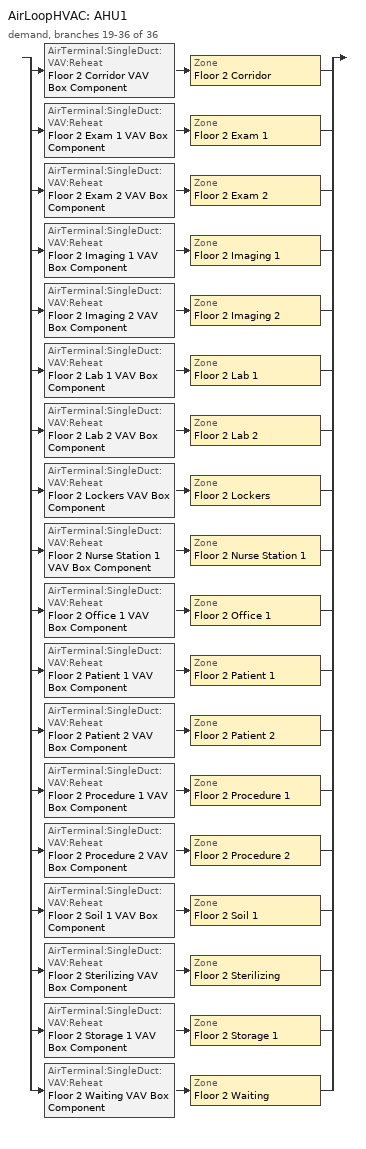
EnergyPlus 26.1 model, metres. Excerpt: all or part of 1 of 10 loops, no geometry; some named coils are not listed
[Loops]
AirLoopHVAC 'AHU1'
 demand, branches 19-36 of 36: split
  | AirTerminal:SingleDuct:VAV:Reheat 'Floor 2 Corridor VAV Box Component' > Zone 'Floor 2 Corridor'
  | AirTerminal:SingleDuct:VAV:Reheat 'Floor 2 Exam 1 VAV Box Component' > Zone 'Floor 2 Exam 1'
  | AirTerminal:SingleDuct:VAV:Reheat 'Floor 2 Exam 2 VAV Box Component' > Zone 'Floor 2 Exam 2'
  | AirTerminal:SingleDuct:VAV:Reheat 'Floor 2 Imaging 1 VAV Box Component' > Zone 'Floor 2 Imaging 1'
  | AirTerminal:SingleDuct:VAV:Reheat 'Floor 2 Imaging 2 VAV Box Component' > Zone 'Floor 2 Imaging 2'
  | AirTerminal:SingleDuct:VAV:Reheat 'Floor 2 Lab 1 VAV Box Component' > Zone 'Floor 2 Lab 1'
  | AirTerminal:SingleDuct:VAV:Reheat 'Floor 2 Lab 2 VAV Box Component' > Zone 'Floor 2 Lab 2'
  | AirTerminal:SingleDuct:VAV:Reheat 'Floor 2 Lockers VAV Box Component' > Zone 'Floor 2 Lockers'
  | AirTerminal:SingleDuct:VAV:Reheat 'Floor 2 Nurse Station 1 VAV Box Component' > Zone 'Floor 2 Nurse Station 1'
  | AirTerminal:SingleDuct:VAV:Reheat 'Floor 2 Office 1 VAV Box Component' > Zone 'Floor 2 Office 1'
  | AirTerminal:SingleDuct:VAV:Reheat 'Floor 2 Patient 1 VAV Box Component' > Zone 'Floor 2 Patient 1'
  | AirTerminal:SingleDuct:VAV:Reheat 'Floor 2 Patient 2 VAV Box Component' > Zone 'Floor 2 Patient 2'
  | AirTerminal:SingleDuct:VAV:Reheat 'Floor 2 Procedure 1 VAV Box Component' > Zone 'Floor 2 Procedure 1'
  | AirTerminal:SingleDuct:VAV:Reheat 'Floor 2 Procedure 2 VAV Box Component' > Zone 'Floor 2 Procedure 2'
  | AirTerminal:SingleDuct:VAV:Reheat 'Floor 2 Soil 1 VAV Box Component' > Zone 'Floor 2 Soil 1'
  | AirTerminal:SingleDuct:VAV:Reheat 'Floor 2 Sterilizing VAV Box Component' > Zone 'Floor 2 Sterilizing'
  | AirTerminal:SingleDuct:VAV:Reheat 'Floor 2 Storage 1 VAV Box Component' > Zone 'Floor 2 Storage 1'
  | AirTerminal:SingleDuct:VAV:Reheat 'Floor 2 Waiting VAV Box Component' > Zone 'Floor 2 Waiting'
[AirTerminal:SingleDuct:VAV:Reheat] Availability schedule=ALWAYS_ON; Constant minimum air flow fraction=1; Convergence tolerance=0.001; Damper heating action=ReverseWithLimits; Maximum air flow rate=Autosize; Maximum flow fraction during reheat=Autosize; Maximum flow per zone floor area during reheat=Autosize; Maximum hot water or steam flow rate=Autosize; Minimum hot water or steam flow rate=0; Zone minimum air flow input method=Constant
Name | Design specification outdoor air object | Reheat coil
Floor 2 Corridor VAV Box Component | Floor 2 Corridor VAV Box OA Design Spec | Floor 2 Corridor VAV Box Reheat Coil
Floor 2 Exam 1 VAV Box Component | Floor 2 Exam 1 VAV Box OA Design Spec | Floor 2 Exam 1 VAV Box Reheat Coil
Floor 2 Exam 2 VAV Box Component | Floor 2 Exam 2 VAV Box OA Design Spec | Floor 2 Exam 2 VAV Box Reheat Coil
Floor 2 Imaging 1 VAV Box Component | Floor 2 Imaging 1 VAV Box OA Design Spec | Floor 2 Imaging 1 VAV Box Reheat Coil
Floor 2 Imaging 2 VAV Box Component | Floor 2 Imaging 2 VAV Box OA Design Spec | Floor 2 Imaging 2 VAV Box Reheat Coil
Floor 2 Lab 1 VAV Box Component | Floor 2 Lab 1 VAV Box OA Design Spec | Floor 2 Lab 1 VAV Box Reheat Coil
Floor 2 Lab 2 VAV Box Component | Floor 2 Lab 2 VAV Box OA Design Spec | Floor 2 Lab 2 VAV Box Reheat Coil
Floor 2 Lockers VAV Box Component | Floor 2 Lockers VAV Box OA Design Spec | Floor 2 Lockers VAV Box Reheat Coil
Floor 2 Nurse Station 1 VAV Box Component | Floor 2 Nurse Station 1 VAV Box OA Design Spec | Floor 2 Nurse Station 1 VAV Box Reheat Coil
Floor 2 Office 1 VAV Box Component | Floor 2 Office 1 VAV Box OA Design Spec | Floor 2 Office 1 VAV Box Reheat Coil
Floor 2 Patient 1 VAV Box Component | Floor 2 Patient 1 VAV Box OA Design Spec | Floor 2 Patient 1 VAV Box Reheat Coil
Floor 2 Patient 2 VAV Box Component | Floor 2 Patient 2 VAV Box OA Design Spec | Floor 2 Patient 2 VAV Box Reheat Coil
Floor 2 Procedure 1 VAV Box Component | Floor 2 Procedure 1 VAV Box OA Design Spec | Floor 2 Procedure 1 VAV Box Reheat Coil
Floor 2 Procedure 2 VAV Box Component | Floor 2 Procedure 2 VAV Box OA Design Spec | Floor 2 Procedure 2 VAV Box Reheat Coil
Floor 2 Soil 1 VAV Box Component | Floor 2 Soil 1 VAV Box OA Design Spec | Floor 2 Soil 1 VAV Box Reheat Coil
Floor 2 Sterilizing VAV Box Component | Floor 2 Sterilizing VAV Box OA Design Spec | Floor 2 Sterilizing VAV Box Reheat Coil
Floor 2 Storage 1 VAV Box Component | Floor 2 Storage 1 VAV Box OA Design Spec | Floor 2 Storage 1 VAV Box Reheat Coil
Floor 2 Waiting VAV Box Component | Floor 2 Waiting VAV Box OA Design Spec | Floor 2 Waiting VAV Box Reheat Coil
[ComponentCost:LineItem]
Name | Cost per each | Item | Line item type | Quantity | Cost per unit of output capacity
ElectricEquipment:Floor 2 Corridor:ElecPlug | 1 | Floor 2 Corridor | General | 0.5217
ElectricEquipment:Floor 2 Exam 1:ElecPlug | 1 | Floor 2 Exam 1 | General | 4.1985
ElectricEquipment:Floor 2 Exam 2:ElecPlug | 1 | Floor 2 Exam 2 | General | 1.3495
ElectricEquipment:Floor 2 Imaging 1:ElecPlug | 1 | Floor 2 Imaging 1 | General | 2.3092
ElectricEquipment:Floor 2 Imaging 1:ElecProcess | 1 | Floor 2 Imaging 1 | General | 18.4797
ElectricEquipment:Floor 2 Imaging 2:ElecPlug | 1 | Floor 2 Imaging 2 | General | 3.3988
ElectricEquipment:Floor 2 Imaging 2:ElecProcess | 1 | Floor 2 Imaging 2 | General | 27.1996
ElectricEquipment:Floor 2 Lab 1:ElecPlug | 1 | Floor 2 Lab 1 | General | 2.2792
ElectricEquipment:Floor 2 Lab 1:ElecProcess | 1 | Floor 2 Lab 1 | General | 6.8396
ElectricEquipment:Floor 2 Lab 2:ElecPlug | 1 | Floor 2 Lab 2 | General | 3.3988
ElectricEquipment:Floor 2 Lab 2:ElecProcess | 1 | Floor 2 Lab 2 | General | 10.1995
ElectricEquipment:Floor 2 Lockers:ElecPlug | 1 | Floor 2 Lockers | General | 0.1874
ElectricEquipment:Floor 2 Nurse Station 1:ElecPlug | 1 | Floor 2 Nurse Station 1 | General | 0.3224
ElectricEquipment:Floor 2 Nurse Station 1:ElecProcess | 1 | Floor 2 Nurse Station 1 | General | 0.6448
ElectricEquipment:Floor 2 Office 1:ElecPlug | 1 | Floor 2 Office 1 | General | 1.1696
ElectricEquipment:Floor 2 Patient 1:ElecPlug | 1 | Floor 2 Patient 1 | General | 3.4068
ElectricEquipment:Floor 2 Patient 2:ElecPlug | 1 | Floor 2 Patient 2 | General | 2.805
ElectricEquipment:Floor 2 Procedure 1:ElecPlug | 1 | Floor 2 Procedure 1 | General | 2.5191
ElectricEquipment:Floor 2 Procedure 1:ElecProcess | 1 | Floor 2 Procedure 1 | General | 7.5596
ElectricEquipment:Floor 2 Procedure 2:ElecPlug | 1 | Floor 2 Procedure 2 | General | 1.3595
ElectricEquipment:Floor 2 Procedure 2:ElecProcess | 1 | Floor 2 Procedure 2 | General | 4.0798
ElectricEquipment:Floor 2 Sterilizing:ElecPlug | 1 | Floor 2 Sterilizing | General | 1.3595
ElectricEquipment:Floor 2 Sterilizing:ElecProcess | 1 | Floor 2 Sterilizing | General | 6.8001
ElectricEquipment:Floor 2 Storage 1:ElecPlug | 1 | Floor 2 Storage 1 | General | 1.4995
ElectricEquipment:Floor 2 Waiting:ElecPlug | 1 | Floor 2 Waiting | General | 0.3913
GasEquipment:Floor 2 Sterilizing:GasProcess | 1 | Floor 2 Sterilizing | General | 9.5203
Infiltration:Floor 2 Corridor | 1 | Floor 2 Corridor | General | 0
Infiltration:Floor 2 Exam 1 | 1 | Floor 2 Exam 1 | General | 0
Infiltration:Floor 2 Imaging 2 | 1 | Floor 2 Imaging 2 | General | 0
Infiltration:Floor 2 Patient 1 | 1 | Floor 2 Patient 1 | General | 0
Infiltration:Floor 2 Waiting | 1 | Floor 2 Waiting | General | 0
LIGHTING EQUIP:Floor 2 Corridor |  | Floor 2 Corridor | Lights |  | 1
LIGHTING EQUIP:Floor 2 Exam 1 |  | Floor 2 Exam 1 | Lights |  | 1
LIGHTING EQUIP:Floor 2 Exam 2 |  | Floor 2 Exam 2 | Lights |  | 1
LIGHTING EQUIP:Floor 2 Imaging 1 |  | Floor 2 Imaging 1 | Lights |  | 1
LIGHTING EQUIP:Floor 2 Imaging 2 |  | Floor 2 Imaging 2 | Lights |  | 1
LIGHTING EQUIP:Floor 2 Lab 1 |  | Floor 2 Lab 1 | Lights |  | 1
LIGHTING EQUIP:Floor 2 Lab 2 |  | Floor 2 Lab 2 | Lights |  | 1
LIGHTING EQUIP:Floor 2 Lockers |  | Floor 2 Lockers | Lights |  | 1
LIGHTING EQUIP:Floor 2 Nurse Station 1 |  | Floor 2 Nurse Station 1 | Lights |  | 1
LIGHTING EQUIP:Floor 2 Office 1 |  | Floor 2 Office 1 | Lights |  | 1
LIGHTING EQUIP:Floor 2 Patient 1 |  | Floor 2 Patient 1 | Lights |  | 1
LIGHTING EQUIP:Floor 2 Patient 2 |  | Floor 2 Patient 2 | Lights |  | 1
LIGHTING EQUIP:Floor 2 Procedure 1 |  | Floor 2 Procedure 1 | Lights |  | 1
LIGHTING EQUIP:Floor 2 Procedure 2 |  | Floor 2 Procedure 2 | Lights |  | 1
LIGHTING EQUIP:Floor 2 Soil 1 |  | Floor 2 Soil 1 | Lights |  | 1
LIGHTING EQUIP:Floor 2 Sterilizing |  | Floor 2 Sterilizing | Lights |  | 1
LIGHTING EQUIP:Floor 2 Storage 1 |  | Floor 2 Storage 1 | Lights |  | 1
LIGHTING EQUIP:Floor 2 Waiting |  | Floor 2 Waiting | Lights |  | 1
People:Floor 2 Exam 1 | 1 | Floor 2 Exam 1 | General | 20.9924
People:Floor 2 Exam 2 | 1 | Floor 2 Exam 2 | General | 6.7475
People:Floor 2 Imaging 1 | 1 | Floor 2 Imaging 1 | General | 11.5458
People:Floor 2 Imaging 2 | 1 | Floor 2 Imaging 2 | General | 16.9938
People:Floor 2 Lab 1 | 1 | Floor 2 Lab 1 | General | 11.3959
People:Floor 2 Lab 2 | 1 | Floor 2 Lab 2 | General | 16.9938
People:Floor 2 Lockers | 1 | Floor 2 Lockers | General | 3.7486
People:Floor 2 Nurse Station 1 | 1 | Floor 2 Nurse Station 1 | General | 6.4477
People:Floor 2 Office 1 | 1 | Floor 2 Office 1 | General | 11.6957
People:Floor 2 Patient 1 | 1 | Floor 2 Patient 1 | General | 17.0338
People:Floor 2 Patient 2 | 1 | Floor 2 Patient 2 | General | 14.0249
People:Floor 2 Procedure 1 | 1 | Floor 2 Procedure 1 | General | 12.5954
People:Floor 2 Procedure 2 | 1 | Floor 2 Procedure 2 | General | 6.7975
People:Floor 2 Soil 1 | 1 | Floor 2 Soil 1 | General | 2.4141
People:Floor 2 Waiting | 1 | Floor 2 Waiting | General | 116.9937
[DesignSpecification:OutdoorAir] Outdoor air flow per person=0; Outdoor air flow per zone floor area=0; Outdoor air method=Flow/Zone
Name | Outdoor air flow air changes per hour | Outdoor air flow per zone
Floor 2 Corridor VAV Box OA Design Spec | 0 | 0.1473
Floor 2 Exam 1 VAV Box OA Design Spec | 0 | 0.1686
Floor 2 Exam 2 VAV Box OA Design Spec | 0 | 0.0542
Floor 2 Imaging 1 VAV Box OA Design Spec | 0 | 0.0927
Floor 2 Imaging 2 VAV Box OA Design Spec; Floor 2 Lab 2 VAV Box OA Design Spec | 0 | 0.1364
Floor 2 Lab 1 VAV Box OA Design Spec | 0 | 0.0915
Floor 2 Lockers VAV Box OA Design Spec | 0 | 0.5899
Floor 2 Nurse Station 1 VAV Box OA Design Spec | 0 | 0.0518
Floor 2 Office 1 VAV Box OA Design Spec | 0 | 0.0939
Floor 2 Patient 1 VAV Box OA Design Spec | 0 | 0.5361
Floor 2 Patient 2 VAV Box OA Design Spec | 0 | 0.4414
Floor 2 Procedure 1 VAV Box OA Design Spec | 0 | 0.5947
Floor 2 Procedure 2 VAV Box OA Design Spec | 0 | 0.3209
Floor 2 Soil 1 VAV Box OA Design Spec | 0 | 0.3799
Floor 2 Sterilizing VAV Box OA Design Spec | 0 | 1.0697
Floor 2 Storage 1 VAV Box OA Design Spec | 0 | 0.085
Floor 2 Waiting VAV Box OA Design Spec | 0 | 0.3866
SZ DSOA Floor 2 Corridor |  | 0.147344
SZ DSOA Floor 2 Exam 1 |  | 0.168551
SZ DSOA Floor 2 Exam 2 |  | 0.054177
SZ DSOA Floor 2 Imaging 1 |  | 0.0927029
SZ DSOA Floor 2 Imaging 2; SZ DSOA Floor 2 Lab 2 |  | 0.136446
SZ DSOA Floor 2 Lab 1 |  | 0.091499
SZ DSOA Floor 2 Lockers |  | 0.589934
SZ DSOA Floor 2 Nurse Station 1 |  | 0.0517692
SZ DSOA Floor 2 Office 1 |  | 0.0939069
SZ DSOA Floor 2 Patient 1 |  | 0.536132
SZ DSOA Floor 2 Patient 2 |  | 0.441428
SZ DSOA Floor 2 Procedure 1 |  | 0.594654
SZ DSOA Floor 2 Procedure 2 |  | 0.320924
SZ DSOA Floor 2 Soil 1 |  | 0.379918
SZ DSOA Floor 2 Sterilizing |  | 1.06975
SZ DSOA Floor 2 Storage 1 |  | 0.0850063
SZ DSOA Floor 2 Waiting |  | 0.386613
[EnergyManagementSystem:Program]
Flr_1_Clean_Coil_Reheat_Energy_Program: IF (AHU_1_CCoil_Energy > 0 && AHU_1_HCoil1_Energy > 0); SET AHU_1_Problem = AHU_1_Problem + 1; ELSEIF (Flr_1_Clean_Load <= 0); SET Flr_1_Clean_RE = Flr_1_Clean_RE + Flr_1_Clean_Coil_Energy; ELSEIF (AHU_1_HCoil1_Energy > 0 && AHU_1_CCoil_Energy == 0); SET Flr_1_Clean_Heat = Flr_1_Clean_Heat + Flr_1_Clean_Coil_Energy; ELSEIF (AHU_1_CCoil_Energy > 0 && AHU_1_HCoil1_Energy == 0); SET Flr_1_Clean_DT1 = Flr_1_Clean_Coil_Outlet_Air_Temp - Flr_1_Clean_Coil_Inlet_Air_Temp; SET Flr_1_Clean_DT2 = @Max (AHU_1_CoolC_Inlet_Node_Temp - AHU_1_Fan_Out) 0; SET Flr_1_Clean_Ratio = @Min (Flr_1_Clean_DT2 / Flr_1_Clean_DT1) 1; SET Flr_1_Clean_RE = Flr_1_Clean_RE + (Flr_1_Clean_Ratio * Flr_1_Clean_Coil_Energy); SET Flr_1_Clean_Heat = Flr_1_Clean_Heat + ((1-Flr_1_Clean_Ratio) * Flr_1_Clean_Coil_Energy); ELSEIF (AHU_1_CCoil_Energy == 0 && AHU_1_HCoil1_Energy == 0); SET AHU_1_Economize = AHU_1_Economize + 1; SET Flr_1_Clean_Heat = Flr_1_Clean_Heat + Flr_1_Clean_Coil_Energy; ENDIF
Flr_1_Conf_Coil_Reheat_Energy_Program: IF (AHU_2_CCoil_Energy > 0 && AHU_2_HCoil1_Energy > 0); SET AHU_2_Problem = AHU_2_Problem + 1; ELSEIF (Flr_1_Conf_Load <= 0); SET Flr_1_Conf_RE = Flr_1_Conf_RE + Flr_1_Conf_Coil_Energy; ELSEIF (AHU_2_HCoil1_Energy > 0 && AHU_2_CCoil_Energy == 0); SET Flr_1_Conf_Heat = Flr_1_Conf_Heat + Flr_1_Conf_Coil_Energy; ELSEIF (AHU_2_CCoil_Energy > 0 && AHU_2_HCoil1_Energy == 0); SET Flr_1_Conf_DT1 = Flr_1_Conf_Coil_Outlet_Air_Temp - Flr_1_Conf_Coil_Inlet_Air_Temp; SET Flr_1_Conf_DT2 = @Max (AHU_2_CoolC_Inlet_Node_Temp - AHU_2_Fan_Out) 0; SET Flr_1_Conf_Ratio = @Min (Flr_1_Conf_DT2 / Flr_1_Conf_DT1) 1; SET Flr_1_Conf_RE = Flr_1_Conf_RE + (Flr_1_Conf_Ratio * Flr_1_Conf_Coil_Energy); SET Flr_1_Conf_Heat = Flr_1_Conf_Heat + ((1-Flr_1_Conf_Ratio) * Flr_1_Conf_Coil_Energy); ELSEIF (AHU_2_CCoil_Energy == 0 && AHU_2_HCoil1_Energy == 0); SET AHU_2_Economize = AHU_2_Economize + 1; SET Flr_1_Conf_Heat = Flr_1_Conf_Heat + Flr_1_Conf_Coil_Energy; ENDIF
Flr_1_Dining_Coil_Reheat_Energy_Program: IF (AHU_2_CCoil_Energy > 0 && AHU_2_HCoil1_Energy > 0); SET AHU_2_Problem = AHU_2_Problem + 1; ELSEIF (Flr_1_Dining_Load <= 0); SET Flr_1_Dining_RE = Flr_1_Dining_RE + Flr_1_Dining_Coil_Energy; ELSEIF (AHU_2_HCoil1_Energy > 0 && AHU_2_CCoil_Energy == 0); SET Flr_1_Dining_Heat = Flr_1_Dining_Heat + Flr_1_Dining_Coil_Energy; ELSEIF (AHU_2_CCoil_Energy > 0 && AHU_2_HCoil1_Energy == 0); SET Flr_1_Dining_DT1 = Flr_1_Dining_Coil_Outlet_Air_Temp - Flr_1_Dining_Coil_Inlet_Air_Temp; SET Flr_1_Dining_DT2 = @Max (AHU_2_CoolC_Inlet_Node_Temp - AHU_2_Fan_Out) 0; SET Flr_1_Dining_Ratio = @Min (Flr_1_Dining_DT2 / Flr_1_Dining_DT1) 1; SET Flr_1_Dining_RE = Flr_1_Dining_RE + (Flr_1_Dining_Ratio * Flr_1_Dining_Coil_Energy); SET Flr_1_Dining_Heat = Flr_1_Dining_Heat + ((1-Flr_1_Dining_Ratio) * Flr_1_Dining_Coil_Energy); ELSEIF (AHU_2_CCoil_Energy == 0 && AHU_2_HCoil1_Energy == 0); SET AHU_2_Economize = AHU_2_Economize + 1; SET Flr_1_Dining_Heat = Flr_1_Dining_Heat + Flr_1_Dining_Coil_Energy; ENDIF
Flr_1_Elev_Coil_Reheat_Energy_Program: IF (AHU_2_CCoil_Energy > 0 && AHU_2_HCoil1_Energy > 0); SET AHU_2_Problem = AHU_2_Problem + 1; ELSEIF (Flr_1_Elev_Load <= 0); SET Flr_1_Elev_RE = Flr_1_Elev_RE + Flr_1_Elev_Coil_Energy; ELSEIF (AHU_2_HCoil1_Energy > 0 && AHU_2_CCoil_Energy == 0); SET Flr_1_Elev_Heat = Flr_1_Elev_Heat + Flr_1_Elev_Coil_Energy; ELSEIF (AHU_2_CCoil_Energy > 0 && AHU_2_HCoil1_Energy == 0); SET Flr_1_Elev_DT1 = Flr_1_Elev_Coil_Outlet_Air_Temp - Flr_1_Elev_Coil_Inlet_Air_Temp; SET Flr_1_Elev_DT2 = @Max (AHU_2_CoolC_Inlet_Node_Temp - AHU_2_Fan_Out) 0; SET Flr_1_Elev_Ratio = @Min (Flr_1_Elev_DT2 / Flr_1_Elev_DT1) 1; SET Flr_1_Elev_RE = Flr_1_Elev_RE + (Flr_1_Elev_Ratio * Flr_1_Elev_Coil_Energy); SET Flr_1_Elev_Heat = Flr_1_Elev_Heat + ((1-Flr_1_Elev_Ratio) * Flr_1_Elev_Coil_Energy); ELSEIF (AHU_2_CCoil_Energy == 0 && AHU_2_HCoil1_Energy == 0); SET AHU_2_Economize = AHU_2_Economize + 1; SET Flr_1_Elev_Heat = Flr_1_Elev_Heat + Flr_1_Elev_Coil_Energy; ENDIF
Flr_1_Exam_Coil_Reheat_Energy_Program: IF (AHU_1_CCoil_Energy > 0 && AHU_1_HCoil1_Energy > 0); SET AHU_1_Problem = AHU_1_Problem + 1; ELSEIF (Flr_1_Exam_Load <= 0); SET Flr_1_Exam_RE = Flr_1_Exam_RE + Flr_1_Exam_Coil_Energy; ELSEIF (AHU_1_HCoil1_Energy > 0 && AHU_1_CCoil_Energy == 0); SET Flr_1_Exam_Heat = Flr_1_Exam_Heat + Flr_1_Exam_Coil_Energy; ELSEIF (AHU_1_CCoil_Energy > 0 && AHU_1_HCoil1_Energy == 0); SET Flr_1_Exam_DT1 = Flr_1_Exam_Coil_Outlet_Air_Temp - Flr_1_Exam_Coil_Inlet_Air_Temp; SET Flr_1_Exam_DT2 = @Max (AHU_1_CoolC_Inlet_Node_Temp - AHU_1_Fan_Out) 0; SET Flr_1_Exam_Ratio = @Min (Flr_1_Exam_DT2 / Flr_1_Exam_DT1) 1; SET Flr_1_Exam_RE = Flr_1_Exam_RE + (Flr_1_Exam_Ratio * Flr_1_Exam_Coil_Energy); SET Flr_1_Exam_Heat = Flr_1_Exam_Heat + ((1-Flr_1_Exam_Ratio) * Flr_1_Exam_Coil_Energy); ELSEIF (AHU_1_CCoil_Energy == 0 && AHU_1_HCoil1_Energy == 0); SET AHU_1_Economize = AHU_1_Economize + 1; SET Flr_1_Exam_Heat = Flr_1_Exam_Heat + Flr_1_Exam_Coil_Energy; ENDIF
Flr_1_FStor_Coil_Reheat_Energy_Program: IF (AHU_2_CCoil_Energy > 0 && AHU_2_HCoil1_Energy > 0); SET AHU_2_Problem = AHU_2_Problem + 1; ELSEIF (Flr_1_FStor_Load <= 0); SET Flr_1_FStor_RE = Flr_1_FStor_RE + Flr_1_FStor_Coil_Energy; ELSEIF (AHU_2_HCoil1_Energy > 0 && AHU_2_CCoil_Energy == 0); SET Flr_1_FStor_Heat = Flr_1_FStor_Heat + Flr_1_FStor_Coil_Energy; ELSEIF (AHU_2_CCoil_Energy > 0 && AHU_2_HCoil1_Energy == 0); SET Flr_1_FStor_DT1 = Flr_1_FStor_Coil_Outlet_Air_Temp - Flr_1_FStor_Coil_Inlet_Air_Temp; SET Flr_1_FStor_DT2 = @Max (AHU_2_CoolC_Inlet_Node_Temp - AHU_2_Fan_Out) 0; SET Flr_1_FStor_Ratio = @Min (Flr_1_FStor_DT2 / Flr_1_FStor_DT1) 1; SET Flr_1_FStor_RE = Flr_1_FStor_RE + (Flr_1_FStor_Ratio * Flr_1_FStor_Coil_Energy); SET Flr_1_FStor_Heat = Flr_1_FStor_Heat + ((1-Flr_1_FStor_Ratio) * Flr_1_FStor_Coil_Energy); ELSEIF (AHU_2_CCoil_Energy == 0 && AHU_2_HCoil1_Energy == 0); SET AHU_2_Economize = AHU_2_Economize + 1; SET Flr_1_FStor_Heat = Flr_1_FStor_Heat + Flr_1_FStor_Coil_Energy; ENDIF
Flr_1_GStor_Coil_Reheat_Energy_Program: IF (AHU_2_CCoil_Energy > 0 && AHU_2_HCoil1_Energy > 0); SET AHU_2_Problem = AHU_2_Problem + 1; ELSEIF (Flr_1_GStor_Load <= 0); SET Flr_1_GStor_RE = Flr_1_GStor_RE + Flr_1_GStor_Coil_Energy; ELSEIF (AHU_2_HCoil1_Energy > 0 && AHU_2_CCoil_Energy == 0); SET Flr_1_GStor_Heat = Flr_1_GStor_Heat + Flr_1_GStor_Coil_Energy; ELSEIF (AHU_2_CCoil_Energy > 0 && AHU_2_HCoil1_Energy == 0); SET Flr_1_GStor_DT1 = Flr_1_GStor_Coil_Outlet_Air_Temp - Flr_1_GStor_Coil_Inlet_Air_Temp; SET Flr_1_GStor_DT2 = @Max (AHU_2_CoolC_Inlet_Node_Temp - AHU_2_Fan_Out) 0; SET Flr_1_GStor_Ratio = @Min (Flr_1_GStor_DT2 / Flr_1_GStor_DT1) 1; SET Flr_1_GStor_RE = Flr_1_GStor_RE + (Flr_1_GStor_Ratio * Flr_1_GStor_Coil_Energy); SET Flr_1_GStor_Heat = Flr_1_GStor_Heat + ((1-Flr_1_GStor_Ratio) * Flr_1_GStor_Coil_Energy); ELSEIF (AHU_2_CCoil_Energy == 0 && AHU_2_HCoil1_Energy == 0); SET AHU_2_Economize = AHU_2_Economize + 1; SET Flr_1_GStor_Heat = Flr_1_GStor_Heat + Flr_1_GStor_Coil_Energy; ENDIF
Flr_1_Image_Coil_Reheat_Energy_Program: IF (AHU_1_CCoil_Energy > 0 && AHU_1_HCoil1_Energy > 0); SET AHU_1_Problem = AHU_1_Problem + 1; ELSEIF (Flr_1_Image_Load <= 0); SET Flr_1_Image_RE = Flr_1_Image_RE + Flr_1_Image_Coil_Energy; ELSEIF (AHU_1_HCoil1_Energy > 0 && AHU_1_CCoil_Energy == 0); SET Flr_1_Image_Heat = Flr_1_Image_Heat + Flr_1_Image_Coil_Energy; ELSEIF (AHU_1_CCoil_Energy > 0 && AHU_1_HCoil1_Energy == 0); SET Flr_1_Image_DT1 = Flr_1_Image_Coil_Outlet_Air_Temp - Flr_1_Image_Coil_Inlet_Air_Temp; SET Flr_1_Image_DT2 = @Max (AHU_1_CoolC_Inlet_Node_Temp - AHU_1_Fan_Out) 0; SET Flr_1_Image_Ratio = @Min (Flr_1_Image_DT2 / Flr_1_Image_DT1) 1; SET Flr_1_Image_RE = Flr_1_Image_RE + (Flr_1_Image_Ratio * Flr_1_Image_Coil_Energy); SET Flr_1_Image_Heat = Flr_1_Image_Heat + ((1-Flr_1_Image_Ratio) * Flr_1_Image_Coil_Energy); ELSEIF (AHU_1_CCoil_Energy == 0 && AHU_1_HCoil1_Energy == 0); SET AHU_1_Economize = AHU_1_Economize + 1; SET Flr_1_Image_Heat = Flr_1_Image_Heat + Flr_1_Image_Coil_Energy; ENDIF
Flr_1_Kitchen_Coil_Reheat_Energy_Program: IF (AHU_2_CCoil_Energy > 0 && AHU_2_HCoil1_Energy > 0); SET AHU_2_Problem = AHU_2_Problem + 1; ELSEIF (Flr_1_Kitchen_Load <= 0); SET Flr_1_Kitchen_RE = Flr_1_Kitchen_RE + Flr_1_Kitchen_Coil_Energy; ELSEIF (AHU_2_HCoil1_Energy > 0 && AHU_2_CCoil_Energy == 0); SET Flr_1_Kitchen_Heat = Flr_1_Kitchen_Heat + Flr_1_Kitchen_Coil_Energy; ELSEIF (AHU_2_CCoil_Energy > 0 && AHU_2_HCoil1_Energy == 0); SET Flr_1_Kitchen_DT1 = Flr_1_Kitchen_Coil_Outlet_Air_Temp - Flr_1_Kitchen_Coil_Inlet_Air_Temp; SET Flr_1_Kitchen_DT2 = @Max (AHU_2_CoolC_Inlet_Node_Temp - AHU_2_Fan_Out) 0; SET Flr_1_Kitchen_Ratio = @Min (Flr_1_Kitchen_DT2 / Flr_1_Kitchen_DT1) 1; SET Flr_1_Kitchen_RE = Flr_1_Kitchen_RE + (Flr_1_Kitchen_Ratio * Flr_1_Kitchen_Coil_Energy); SET Flr_1_Kitchen_Heat = Flr_1_Kitchen_Heat + ((1-Flr_1_Kitchen_Ratio) * Flr_1_Kitchen_Coil_Energy); ELSEIF (AHU_2_CCoil_Energy == 0 && AHU_2_HCoil1_Energy == 0); SET AHU_2_Economize = AHU_2_Economize + 1; SET Flr_1_Kitchen_Heat = Flr_1_Kitchen_Heat + Flr_1_Kitchen_Coil_Energy; ENDIF
Flr_1_Lab_1_Coil_Reheat_Energy_Program: IF (AHU_1_CCoil_Energy > 0 && AHU_1_HCoil1_Energy > 0); SET AHU_1_Problem = AHU_1_Problem + 1; ELSEIF (Flr_1_Lab_1_Load <= 0); SET Flr_1_Lab_1_RE = Flr_1_Lab_1_RE + Flr_1_Lab_1_Coil_Energy; ELSEIF (AHU_1_HCoil1_Energy > 0 && AHU_1_CCoil_Energy == 0); SET Flr_1_Lab_1_Heat = Flr_1_Lab_1_Heat + Flr_1_Lab_1_Coil_Energy; ELSEIF (AHU_1_CCoil_Energy > 0 && AHU_1_HCoil1_Energy == 0); SET Flr_1_Lab_1_DT1 = Flr_1_Lab_1_Coil_Outlet_Air_Temp - Flr_1_Lab_1_Coil_Inlet_Air_Temp; SET Flr_1_Lab_1_DT2 = @Max (AHU_1_CoolC_Inlet_Node_Temp - AHU_1_Fan_Out) 0; SET Flr_1_Lab_1_Ratio = @Min (Flr_1_Lab_1_DT2 / Flr_1_Lab_1_DT1) 1; SET Flr_1_Lab_1_RE = Flr_1_Lab_1_RE + (Flr_1_Lab_1_Ratio * Flr_1_Lab_1_Coil_Energy); SET Flr_1_Lab_1_Heat = Flr_1_Lab_1_Heat + ((1-Flr_1_Lab_1_Ratio) * Flr_1_Lab_1_Coil_Energy); ELSEIF (AHU_1_CCoil_Energy == 0 && AHU_1_HCoil1_Energy == 0); SET AHU_1_Economize = AHU_1_Economize + 1; SET Flr_1_Lab_1_Heat = Flr_1_Lab_1_Heat + Flr_1_Lab_1_Coil_Energy; ENDIF
Flr_1_Lab_2_Coil_Reheat_Energy_Program: IF (AHU_2_CCoil_Energy > 0 && AHU_2_HCoil1_Energy > 0); SET AHU_2_Problem = AHU_2_Problem + 1; ELSEIF (Flr_1_Lab_2_Load <= 0); SET Flr_1_Lab_2_RE = Flr_1_Lab_2_RE + Flr_1_Lab_2_Coil_Energy; ELSEIF (AHU_2_HCoil1_Energy > 0 && AHU_2_CCoil_Energy == 0); SET Flr_1_Lab_2_Heat = Flr_1_Lab_2_Heat + Flr_1_Lab_2_Coil_Energy; ELSEIF (AHU_2_CCoil_Energy > 0 && AHU_2_HCoil1_Energy == 0); SET Flr_1_Lab_2_DT1 = Flr_1_Lab_2_Coil_Outlet_Air_Temp - Flr_1_Lab_2_Coil_Inlet_Air_Temp; SET Flr_1_Lab_2_DT2 = @Max (AHU_2_CoolC_Inlet_Node_Temp - AHU_2_Fan_Out) 0; SET Flr_1_Lab_2_Ratio = @Min (Flr_1_Lab_2_DT2 / Flr_1_Lab_2_DT1) 1; SET Flr_1_Lab_2_RE = Flr_1_Lab_2_RE + (Flr_1_Lab_2_Ratio * Flr_1_Lab_2_Coil_Energy); SET Flr_1_Lab_2_Heat = Flr_1_Lab_2_Heat + ((1-Flr_1_Lab_2_Ratio) * Flr_1_Lab_2_Coil_Energy); ELSEIF (AHU_2_CCoil_Energy == 0 && AHU_2_HCoil1_Energy == 0); SET AHU_2_Economize = AHU_2_Economize + 1; SET Flr_1_Lab_2_Heat = Flr_1_Lab_2_Heat + Flr_1_Lab_2_Coil_Energy; ENDIF
Flr_1_Laundry_Coil_Reheat_Energy_Program: IF (AHU_2_CCoil_Energy > 0 && AHU_2_HCoil1_Energy > 0); SET AHU_2_Problem = AHU_2_Problem + 1; ELSEIF (Flr_1_Laundry_Load <= 0); SET Flr_1_Laundry_RE = Flr_1_Laundry_RE + Flr_1_Laundry_Coil_Energy; ELSEIF (AHU_2_HCoil1_Energy > 0 && AHU_2_CCoil_Energy == 0); SET Flr_1_Laundry_Heat = Flr_1_Laundry_Heat + Flr_1_Laundry_Coil_Energy; ELSEIF (AHU_2_CCoil_Energy > 0 && AHU_2_HCoil1_Energy == 0); SET Flr_1_Laundry_DT1 = Flr_1_Laundry_Coil_Outlet_Air_Temp - Flr_1_Laundry_Coil_Inlet_Air_Temp; SET Flr_1_Laundry_DT2 = @Max (AHU_2_CoolC_Inlet_Node_Temp - AHU_2_Fan_Out) 0; SET Flr_1_Laundry_Ratio = @Min (Flr_1_Laundry_DT2 / Flr_1_Laundry_DT1) 1; SET Flr_1_Laundry_RE = Flr_1_Laundry_RE + (Flr_1_Laundry_Ratio * Flr_1_Laundry_Coil_Energy); SET Flr_1_Laundry_Heat = Flr_1_Laundry_Heat + ((1-Flr_1_Laundry_Ratio) * Flr_1_Laundry_Coil_Energy); ELSEIF (AHU_2_CCoil_Energy == 0 && AHU_2_HCoil1_Energy == 0); SET AHU_2_Economize = AHU_2_Economize + 1; SET Flr_1_Laundry_Heat = Flr_1_Laundry_Heat + Flr_1_Laundry_Coil_Energy; ENDIF
Flr_1_Lobby_Coil_Reheat_Energy_Program: IF (AHU_1_CCoil_Energy > 0 && AHU_1_HCoil1_Energy > 0); SET AHU_1_Problem = AHU_1_Problem + 1; ELSEIF (Flr_1_Lobby_Load <= 0); SET Flr_1_Lobby_RE = Flr_1_Lobby_RE + Flr_1_Lobby_Coil_Energy; ELSEIF (AHU_1_HCoil1_Energy > 0 && AHU_1_CCoil_Energy == 0); SET Flr_1_Lobby_Heat = Flr_1_Lobby_Heat + Flr_1_Lobby_Coil_Energy; ELSEIF (AHU_1_CCoil_Energy > 0 && AHU_1_HCoil1_Energy == 0); SET Flr_1_Lobby_DT1 = Flr_1_Lobby_Coil_Outlet_Air_Temp - Flr_1_Lobby_Coil_Inlet_Air_Temp; SET Flr_1_Lobby_DT2 = @Max (AHU_1_CoolC_Inlet_Node_Temp - AHU_1_Fan_Out) 0; SET Flr_1_Lobby_Ratio = @Min (Flr_1_Lobby_DT2 / Flr_1_Lobby_DT1) 1; SET Flr_1_Lobby_RE = Flr_1_Lobby_RE + (Flr_1_Lobby_Ratio * Flr_1_Lobby_Coil_Energy); SET Flr_1_Lobby_Heat = Flr_1_Lobby_Heat + ((1-Flr_1_Lobby_Ratio) * Flr_1_Lobby_Coil_Energy); ELSEIF (AHU_1_CCoil_Energy == 0 && AHU_1_HCoil1_Energy == 0); SET AHU_1_Economize = AHU_1_Economize + 1; SET Flr_1_Lobby_Heat = Flr_1_Lobby_Heat + Flr_1_Lobby_Coil_Energy; ENDIF
Flr_1_Lounge_Coil_Reheat_Energy_Program: IF (AHU_1_CCoil_Energy > 0 && AHU_1_HCoil1_Energy > 0); SET AHU_1_Problem = AHU_1_Problem + 1; ELSEIF (Flr_1_Lounge_Load <= 0); SET Flr_1_Lounge_RE = Flr_1_Lounge_RE + Flr_1_Lounge_Coil_Energy; ELSEIF (AHU_1_HCoil1_Energy > 0 && AHU_1_CCoil_Energy == 0); SET Flr_1_Lounge_Heat = Flr_1_Lounge_Heat + Flr_1_Lounge_Coil_Energy; ELSEIF (AHU_1_CCoil_Energy > 0 && AHU_1_HCoil1_Energy == 0); SET Flr_1_Lounge_DT1 = Flr_1_Lounge_Coil_Outlet_Air_Temp - Flr_1_Lounge_Coil_Inlet_Air_Temp; SET Flr_1_Lounge_DT2 = @Max (AHU_1_CoolC_Inlet_Node_Temp - AHU_1_Fan_Out) 0; SET Flr_1_Lounge_Ratio = @Min (Flr_1_Lounge_DT2 / Flr_1_Lounge_DT1) 1; SET Flr_1_Lounge_RE = Flr_1_Lounge_RE + (Flr_1_Lounge_Ratio * Flr_1_Lounge_Coil_Energy); SET Flr_1_Lounge_Heat = Flr_1_Lounge_Heat + ((1-Flr_1_Lounge_Ratio) * Flr_1_Lounge_Coil_Energy); ELSEIF (AHU_1_CCoil_Energy == 0 && AHU_1_HCoil1_Energy == 0); SET AHU_1_Economize = AHU_1_Economize + 1; SET Flr_1_Lounge_Heat = Flr_1_Lounge_Heat + Flr_1_Lounge_Coil_Energy; ENDIF
Flr_1_Mech_1_Coil_Reheat_Energy_Program: IF (AHU_1_CCoil_Energy > 0 && AHU_1_HCoil1_Energy > 0); SET AHU_1_Problem = AHU_1_Problem + 1; ELSEIF (Flr_1_Mech_1_Load <= 0); SET Flr_1_Mech_1_RE = Flr_1_Mech_1_RE + Flr_1_Mech_1_Coil_Energy; ELSEIF (AHU_1_HCoil1_Energy > 0 && AHU_1_CCoil_Energy == 0); SET Flr_1_Mech_1_Heat = Flr_1_Mech_1_Heat + Flr_1_Mech_1_Coil_Energy; ELSEIF (AHU_1_CCoil_Energy > 0 && AHU_1_HCoil1_Energy == 0); SET Flr_1_Mech_1_DT1 = Flr_1_Mech_1_Coil_Outlet_Air_Temp - Flr_1_Mech_1_Coil_Inlet_Air_Temp; SET Flr_1_Mech_1_DT2 = @Max (AHU_1_CoolC_Inlet_Node_Temp - AHU_1_Fan_Out) 0; SET Flr_1_Mech_1_Ratio = @Min (Flr_1_Mech_1_DT2 / Flr_1_Mech_1_DT1) 1; SET Flr_1_Mech_1_RE = Flr_1_Mech_1_RE + (Flr_1_Mech_1_Ratio * Flr_1_Mech_1_Coil_Energy); SET Flr_1_Mech_1_Heat = Flr_1_Mech_1_Heat + ((1-Flr_1_Mech_1_Ratio) * Flr_1_Mech_1_Coil_Energy); ELSEIF (AHU_1_CCoil_Energy == 0 && AHU_1_HCoil1_Energy == 0); SET AHU_1_Economize = AHU_1_Economize + 1; SET Flr_1_Mech_1_Heat = Flr_1_Mech_1_Heat + Flr_1_Mech_1_Coil_Energy; ENDIF
Flr_1_Mech_2_Coil_Reheat_Energy_Program: IF (AHU_1_CCoil_Energy > 0 && AHU_1_HCoil1_Energy > 0); SET AHU_1_Problem = AHU_1_Problem + 1; ELSEIF (Flr_1_Mech_2_Load <= 0); SET Flr_1_Mech_2_RE = Flr_1_Mech_2_RE + Flr_1_Mech_2_Coil_Energy; ELSEIF (AHU_1_HCoil1_Energy > 0 && AHU_1_CCoil_Energy == 0); SET Flr_1_Mech_2_Heat = Flr_1_Mech_2_Heat + Flr_1_Mech_2_Coil_Energy; ELSEIF (AHU_1_CCoil_Energy > 0 && AHU_1_HCoil1_Energy == 0); SET Flr_1_Mech_2_DT1 = Flr_1_Mech_2_Coil_Outlet_Air_Temp - Flr_1_Mech_2_Coil_Inlet_Air_Temp; SET Flr_1_Mech_2_DT2 = @Max (AHU_1_CoolC_Inlet_Node_Temp - AHU_1_Fan_Out) 0; SET Flr_1_Mech_2_Ratio = @Min (Flr_1_Mech_2_DT2 / Flr_1_Mech_2_DT1) 1; SET Flr_1_Mech_2_RE = Flr_1_Mech_2_RE + (Flr_1_Mech_2_Ratio * Flr_1_Mech_2_Coil_Energy); SET Flr_1_Mech_2_Heat = Flr_1_Mech_2_Heat + ((1-Flr_1_Mech_2_Ratio) * Flr_1_Mech_2_Coil_Energy); ELSEIF (AHU_1_CCoil_Energy == 0 && AHU_1_HCoil1_Energy == 0); SET AHU_1_Economize = AHU_1_Economize + 1; SET Flr_1_Mech_2_Heat = Flr_1_Mech_2_Heat + Flr_1_Mech_2_Coil_Energy; ENDIF
Flr_1_Off3_P1_Coil_Reheat_Energy_Program: IF (AHU_2_CCoil_Energy > 0 && AHU_2_HCoil1_Energy > 0); SET AHU_2_Problem = AHU_2_Problem + 1; ELSEIF (Flr_1_Off3_P1_Load <= 0); SET Flr_1_Off3_P1_RE = Flr_1_Off3_P1_RE + Flr_1_Off3_P1_Coil_Energy; ELSEIF (AHU_2_HCoil1_Energy > 0 && AHU_2_CCoil_Energy == 0); SET Flr_1_Off3_P1_Heat = Flr_1_Off3_P1_Heat + Flr_1_Off3_P1_Coil_Energy; ELSEIF (AHU_2_CCoil_Energy > 0 && AHU_2_HCoil1_Energy == 0); SET Flr_1_Off3_P1_DT1 = Flr_1_Off3_P1_Coil_Outlet_Air_Temp - Flr_1_Off3_P1_Coil_Inlet_Air_Temp; SET Flr_1_Off3_P1_DT2 = @Max (AHU_2_CoolC_Inlet_Node_Temp - AHU_2_Fan_Out) 0; SET Flr_1_Off3_P1_Ratio = @Min (Flr_1_Off3_P1_DT2 / Flr_1_Off3_P1_DT1) 1; SET Flr_1_Off3_P1_RE = Flr_1_Off3_P1_RE + (Flr_1_Off3_P1_Ratio * Flr_1_Off3_P1_Coil_Energy); SET Flr_1_Off3_P1_Heat = Flr_1_Off3_P1_Heat + ((1-Flr_1_Off3_P1_Ratio) * Flr_1_Off3_P1_Coil_Energy); ELSEIF (AHU_2_CCoil_Energy == 0 && AHU_2_HCoil1_Energy == 0); SET AHU_2_Economize = AHU_2_Economize + 1; SET Flr_1_Off3_P1_Heat = Flr_1_Off3_P1_Heat + Flr_1_Off3_P1_Coil_Energy; ENDIF
Flr_1_Off3_P2_Coil_Reheat_Energy_Program: IF (AHU_2_CCoil_Energy > 0 && AHU_2_HCoil1_Energy > 0); SET AHU_2_Problem = AHU_2_Problem + 1; ELSEIF (Flr_1_Off3_P2_Load <= 0); SET Flr_1_Off3_P2_RE = Flr_1_Off3_P2_RE + Flr_1_Off3_P2_Coil_Energy; ELSEIF (AHU_2_HCoil1_Energy > 0 && AHU_2_CCoil_Energy == 0); SET Flr_1_Off3_P2_Heat = Flr_1_Off3_P2_Heat + Flr_1_Off3_P2_Coil_Energy; ELSEIF (AHU_2_CCoil_Energy > 0 && AHU_2_HCoil1_Energy == 0); SET Flr_1_Off3_P2_DT1 = Flr_1_Off3_P2_Coil_Outlet_Air_Temp - Flr_1_Off3_P2_Coil_Inlet_Air_Temp; SET Flr_1_Off3_P2_DT2 = @Max (AHU_2_CoolC_Inlet_Node_Temp - AHU_2_Fan_Out) 0; IF Flr_1_Off3_P2_DT1 > 0.0; SET Flr_1_Off3_P2_Ratio = @Min (Flr_1_Off3_P2_DT2 / Flr_1_Off3_P2_DT1) 1; ELSE; SET Flr_1_Off3_P2_Ratio = 1.0; ENDIF; SET Flr_1_Off3_P2_RE = Flr_1_Off3_P2_RE + (Flr_1_Off3_P2_Ratio * Flr_1_Off3_P2_Coil_Energy); SET Flr_1_Off3_P2_Heat = Flr_1_Off3_P2_Heat + ((1-Flr_1_Off3_P2_Ratio) * Flr_1_Off3_P2_Coil_Energy); ELSEIF (AHU_2_CCoil_Energy == 0 && AHU_2_HCoil1_Energy == 0); SET AHU_2_Economize = AHU_2_Economize + 1; SET Flr_1_Off3_P2_Heat = Flr_1_Off3_P2_Heat + Flr_1_Off3_P2_Coil_Energy; ENDIF
[EnergyManagementSystem:Sensor]
Name | Output variable or output meter index key | Output variable or output meter
Flr_2_Cor_Coil_Energy | Floor 2 Corridor VAV Box Reheat Coil | Heating Coil Heating Energy
Flr_2_Cor_Coil_Inlet_Air_Temp | Floor 2 Corridor VAV Box Inlet Node Name | System Node Temperature
Flr_2_Cor_Coil_Outlet_Air_Temp | Floor 2 Corridor VAV Box Outlet Node Name | System Node Temperature
Flr_2_Cor_Load | Floor 2 Corridor | Zone Predicted Sensible Load to Setpoint Heat Transfer Rate
Flr_2_Cor_Temp | Floor 2 Corridor | Zone Thermostat Heating Setpoint Temperature
Flr_2_Exam_1_Coil_Energy | Floor 2 Exam 1 VAV Box Reheat Coil | Heating Coil Heating Energy
Flr_2_Exam_1_Coil_Inlet_Air_Temp | Floor 2 Exam 1 VAV Box Inlet Node Name | System Node Temperature
Flr_2_Exam_1_Coil_Outlet_Air_Temp | Floor 2 Exam 1 VAV Box Outlet Node Name | System Node Temperature
Flr_2_Exam_1_Load | Floor 2 Exam 1 | Zone Predicted Sensible Load to Setpoint Heat Transfer Rate
Flr_2_Exam_1_Temp | Floor 2 Exam 1 | Zone Thermostat Heating Setpoint Temperature
Flr_2_Exam_2_Coil_Energy | Floor 2 Exam 2 VAV Box Reheat Coil | Heating Coil Heating Energy
Flr_2_Exam_2_Coil_Inlet_Air_Temp | Floor 2 Exam 2 VAV Box Inlet Node Name | System Node Temperature
Flr_2_Exam_2_Coil_Outlet_Air_Temp | Floor 2 Exam 2 VAV Box Outlet Node Name | System Node Temperature
Flr_2_Exam_2_Load | Floor 2 Exam 2 | Zone Predicted Sensible Load to Setpoint Heat Transfer Rate
Flr_2_Exam_2_Temp | Floor 2 Exam 2 | Zone Thermostat Heating Setpoint Temperature
Flr_2_Image_1_Coil_Energy | Floor 2 Imaging 1 VAV Box Reheat Coil | Heating Coil Heating Energy
Flr_2_Image_1_Coil_Inlet_Air_Temp | Floor 2 Imaging 1 VAV Box Inlet Node Name | System Node Temperature
Flr_2_Image_1_Coil_Outlet_Air_Temp | Floor 2 Imaging 1 VAV Box Outlet Node Name | System Node Temperature
Flr_2_Image_1_Load | Floor 2 Imaging 1 | Zone Predicted Sensible Load to Setpoint Heat Transfer Rate
Flr_2_Image_1_Temp | Floor 2 Imaging 1 | Zone Thermostat Heating Setpoint Temperature
Flr_2_Image_2_Coil_Energy | Floor 2 Imaging 2 VAV Box Reheat Coil | Heating Coil Heating Energy
Flr_2_Image_2_Coil_Inlet_Air_Temp | Floor 2 Imaging 2 VAV Box Inlet Node Name | System Node Temperature
Flr_2_Image_2_Coil_Outlet_Air_Temp | Floor 2 Imaging 2 VAV Box Outlet Node Name | System Node Temperature
Flr_2_Image_2_Load | Floor 2 Imaging 2 | Zone Predicted Sensible Load to Setpoint Heat Transfer Rate
Flr_2_Image_2_Temp | Floor 2 Imaging 2 | Zone Thermostat Heating Setpoint Temperature
Flr_2_Lab_1_Coil_Energy | Floor 2 Lab 1 VAV Box Reheat Coil | Heating Coil Heating Energy
Flr_2_Lab_1_Coil_Inlet_Air_Temp | Floor 2 Lab 1 VAV Box Inlet Node Name | System Node Temperature
Flr_2_Lab_1_Coil_Outlet_Air_Temp | Floor 2 Lab 1 VAV Box Outlet Node Name | System Node Temperature
Flr_2_Lab_1_Load | Floor 2 Lab 1 | Zone Predicted Sensible Load to Setpoint Heat Transfer Rate
Flr_2_Lab_1_Temp | Floor 2 Lab 1 | Zone Thermostat Heating Setpoint Temperature
Flr_2_Lab_2_Coil_Energy | Floor 2 Lab 2 VAV Box Reheat Coil | Heating Coil Heating Energy
Flr_2_Lab_2_Coil_Inlet_Air_Temp | Floor 2 Lab 2 VAV Box Inlet Node Name | System Node Temperature
Flr_2_Lab_2_Coil_Outlet_Air_Temp | Floor 2 Lab 2 VAV Box Outlet Node Name | System Node Temperature
Flr_2_Lab_2_Load | Floor 2 Lab 2 | Zone Predicted Sensible Load to Setpoint Heat Transfer Rate
Flr_2_Lab_2_Temp | Floor 2 Lab 2 | Zone Thermostat Heating Setpoint Temperature
Flr_2_Lockers_Coil_Energy | Floor 2 Lockers VAV Box Reheat Coil | Heating Coil Heating Energy
Flr_2_Lockers_Coil_Inlet_Air_Temp | Floor 2 Lockers VAV Box Inlet Node Name | System Node Temperature
Flr_2_Lockers_Coil_Outlet_Air_Temp | Floor 2 Lockers VAV Box Outlet Node Name | System Node Temperature
Flr_2_Lockers_Load | Floor 2 Lockers | Zone Predicted Sensible Load to Setpoint Heat Transfer Rate
Flr_2_Lockers_Temp | Floor 2 Lockers | Zone Thermostat Heating Setpoint Temperature
Flr_2_NS_1_Coil_Energy | Floor 2 Nurse Station 1 VAV Box Reheat Coil | Heating Coil Heating Energy
Flr_2_NS_1_Coil_Inlet_Air_Temp | Floor 2 Nurse Station 1 VAV Box Inlet Node Name | System Node Temperature
Flr_2_NS_1_Coil_Outlet_Air_Temp | Floor 2 Nurse Station 1 VAV Box Outlet Node Name | System Node Temperature
Flr_2_NS_1_Load | Floor 2 Nurse Station 1 | Zone Predicted Sensible Load to Setpoint Heat Transfer Rate
Flr_2_NS_1_Temp | Floor 2 Nurse Station 1 | Zone Thermostat Heating Setpoint Temperature
Flr_2_Off_1_Coil_Energy | Floor 2 Office 1 VAV Box Reheat Coil | Heating Coil Heating Energy
Flr_2_Off_1_Coil_Inlet_Air_Temp | Floor 2 Office 1 VAV Box Inlet Node Name | System Node Temperature
Flr_2_Off_1_Coil_Outlet_Air_Temp | Floor 2 Office 1 VAV Box Outlet Node Name | System Node Temperature
Flr_2_Off_1_Load | Floor 2 Office 1 | Zone Predicted Sensible Load to Setpoint Heat Transfer Rate
Flr_2_Off_1_Temp | Floor 2 Office 1 | Zone Thermostat Heating Setpoint Temperature
Flr_2_Pat_1_Coil_Energy | Floor 2 Patient 1 VAV Box Reheat Coil | Heating Coil Heating Energy
Flr_2_Pat_1_Coil_Inlet_Air_Temp | Floor 2 Patient 1 VAV Box Inlet Node Name | System Node Temperature
Flr_2_Pat_1_Coil_Outlet_Air_Temp | Floor 2 Patient 1 VAV Box Outlet Node Name | System Node Temperature
Flr_2_Pat_1_Load | Floor 2 Patient 1 | Zone Predicted Sensible Load to Setpoint Heat Transfer Rate
Flr_2_Pat_1_Temp | Floor 2 Patient 1 | Zone Thermostat Heating Setpoint Temperature
Flr_2_Pat_2_Coil_Energy | Floor 2 Patient 2 VAV Box Reheat Coil | Heating Coil Heating Energy
Flr_2_Pat_2_Coil_Inlet_Air_Temp | Floor 2 Patient 2 VAV Box Inlet Node Name | System Node Temperature
Flr_2_Pat_2_Coil_Outlet_Air_Temp | Floor 2 Patient 2 VAV Box Outlet Node Name | System Node Temperature
Flr_2_Pat_2_Load | Floor 2 Patient 2 | Zone Predicted Sensible Load to Setpoint Heat Transfer Rate
Flr_2_Pat_2_Temp | Floor 2 Patient 2 | Zone Thermostat Heating Setpoint Temperature
Flr_2_Proc_1_Coil_Energy | Floor 2 Procedure 1 VAV Box Reheat Coil | Heating Coil Heating Energy
Flr_2_Proc_1_Coil_Inlet_Air_Temp | Floor 2 Procedure 1 VAV Box Inlet Node Name | System Node Temperature
Flr_2_Proc_1_Coil_Outlet_Air_Temp | Floor 2 Procedure 1 VAV Box Outlet Node Name | System Node Temperature
Flr_2_Proc_1_Load | Floor 2 Procedure 1 | Zone Predicted Sensible Load to Setpoint Heat Transfer Rate
Flr_2_Proc_1_Temp | Floor 2 Procedure 1 | Zone Thermostat Heating Setpoint Temperature
Flr_2_Proc_2_Coil_Energy | Floor 2 Procedure 2 VAV Box Reheat Coil | Heating Coil Heating Energy
Flr_2_Proc_2_Coil_Inlet_Air_Temp | Floor 2 Procedure 2 VAV Box Inlet Node Name | System Node Temperature
Flr_2_Proc_2_Coil_Outlet_Air_Temp | Floor 2 Procedure 2 VAV Box Outlet Node Name | System Node Temperature
Flr_2_Proc_2_Load | Floor 2 Procedure 2 | Zone Predicted Sensible Load to Setpoint Heat Transfer Rate
Flr_2_Proc_2_Temp | Floor 2 Procedure 2 | Zone Thermostat Heating Setpoint Temperature
Flr_2_Soil_1_Coil_Energy | Floor 2 Soil 1 VAV Box Reheat Coil | Heating Coil Heating Energy
Flr_2_Soil_1_Coil_Inlet_Air_Temp | Floor 2 Soil 1 VAV Box Inlet Node Name | System Node Temperature
Flr_2_Soil_1_Coil_Outlet_Air_Temp | Floor 2 Soil 1 VAV Box Outlet Node Name | System Node Temperature
Flr_2_Soil_1_Load | Floor 2 Soil 1 | Zone Predicted Sensible Load to Setpoint Heat Transfer Rate
Flr_2_Soil_1_Temp | Floor 2 Soil 1 | Zone Thermostat Heating Setpoint Temperature
Flr_2_Sterile_Coil_Energy | Floor 2 Sterilizing VAV Box Reheat Coil | Heating Coil Heating Energy
Flr_2_Sterile_Coil_Inlet_Air_Temp | Floor 2 Sterilizing VAV Box Inlet Node Name | System Node Temperature
Flr_2_Sterile_Coil_Outlet_Air_Temp | Floor 2 Sterilizing VAV Box Outlet Node Name | System Node Temperature
Flr_2_Sterile_Load | Floor 2 Sterilizing | Zone Predicted Sensible Load to Setpoint Heat Transfer Rate
Flr_2_Sterile_Temp | Floor 2 Sterilizing | Zone Thermostat Heating Setpoint Temperature
Flr_2_Stor_1_Coil_Energy | Floor 2 Storage 1 VAV Box Reheat Coil | Heating Coil Heating Energy
Flr_2_Stor_1_Coil_Inlet_Air_Temp | Floor 2 Storage 1 VAV Box Inlet Node Name | System Node Temperature
Flr_2_Stor_1_Coil_Outlet_Air_Temp | Floor 2 Storage 1 VAV Box Outlet Node Name | System Node Temperature
Flr_2_Stor_1_Load | Floor 2 Storage 1 | Zone Predicted Sensible Load to Setpoint Heat Transfer Rate
Flr_2_Stor_1_Temp | Floor 2 Storage 1 | Zone Thermostat Heating Setpoint Temperature
Flr_2_Waiting_Coil_Energy | Floor 2 Waiting VAV Box Reheat Coil | Heating Coil Heating Energy
Flr_2_Waiting_Coil_Inlet_Air_Temp | Floor 2 Waiting VAV Box Inlet Node Name | System Node Temperature
Flr_2_Waiting_Coil_Outlet_Air_Temp | Floor 2 Waiting VAV Box Outlet Node Name | System Node Temperature
Flr_2_Waiting_Load | Floor 2 Waiting | Zone Predicted Sensible Load to Setpoint Heat Transfer Rate
Flr_2_Waiting_Temp | Floor 2 Waiting | Zone Thermostat Heating Setpoint Temperature
[Fan:ZoneExhaust] Availability schedule=Hours_of_operation; End use subcategory=Zone Exhaust Fans; Fan total efficiency=0.5; Pressure rise=187
Name | Maximum flow rate
Floor 2 Lockers Exhaust Fan 1 | 0.5899
Floor 2 Soil 1 Exhaust Fan 1 | 0.3799
Floor 2 Sterilizing Exhaust Fan 1 | 1.0697
[Sizing:Zone] Account for dedicated outdoor air system=No; Cooling design air flow method=DesignDayWithLimit; Cooling minimum air flow fraction=0; Dedicated outdoor air high setpoint temperature for design=Autosize; Dedicated outdoor air low setpoint temperature for design=Autosize; Dedicated outdoor air system control strategy=NeutralSupplyAir; Heating design air flow method=DesignDay; Heating design air flow rate=0; Zone cooling design supply air humidity ratio=0.0085; Zone cooling design supply air temperature=13; Zone cooling design supply air temperature input method=SupplyAirTemperature; Zone heating design supply air humidity ratio=0.008; Zone heating design supply air temperature=40; Zone heating design supply air temperature input method=SupplyAirTemperature
Name | Cooling minimum air flow | Design specification outdoor air object
Floor 2 Corridor | 0.818042 | SZ DSOA Floor 2 Corridor
Floor 2 Exam 1 | 1.98218 | SZ DSOA Floor 2 Exam 1
Floor 2 Exam 2 | 0.637129 | SZ DSOA Floor 2 Exam 2
Floor 2 Imaging 1 | 1.0902 | SZ DSOA Floor 2 Imaging 1
Floor 2 Imaging 2 | 1.60462 | SZ DSOA Floor 2 Imaging 2
Floor 2 Lab 1 | 1.07604 | SZ DSOA Floor 2 Lab 1
Floor 2 Lab 2 | 1.60462 | SZ DSOA Floor 2 Lab 2
Floor 2 Lockers | 0.589934 | SZ DSOA Floor 2 Lockers
Floor 2 Nurse Station 1 | 0.156815 | SZ DSOA Floor 2 Nurse Station 1
Floor 2 Office 1 | 0.284456 | SZ DSOA Floor 2 Office 1
Floor 2 Patient 1 | 1.62464 | SZ DSOA Floor 2 Patient 1
Floor 2 Patient 2 | 1.33766 | SZ DSOA Floor 2 Patient 2
Floor 2 Procedure 1 | 2.97327 | SZ DSOA Floor 2 Procedure 1
Floor 2 Procedure 2 | 1.60462 | SZ DSOA Floor 2 Procedure 2
Floor 2 Soil 1 | 0.379918 | SZ DSOA Floor 2 Soil 1
Floor 2 Sterilizing | 1.06975 | SZ DSOA Floor 2 Sterilizing
Floor 2 Storage 1 | 0.257426 | SZ DSOA Floor 2 Storage 1
Floor 2 Waiting | 1.17129 | SZ DSOA Floor 2 Waiting
[ThermostatSetpoint:DualSetpoint]
Name | Cooling setpoint temperature schedule | Heating setpoint temperature schedule
Floor 2 Corridor DualSPSched; Floor 2 Imaging 1 DualSPSched; Floor 2 Imaging 2 DualSPSched; Floor 2 Lab 1 DualSPSched; Floor 2 Lab 2 DualSPSched; Floor 2 Lockers DualSPSched; Floor 2 Nurse Station 1 DualSPSched; Floor 2 Patient 1 DualSPSched; Floor 2 Patient 2 DualSPSched; Floor 2 Soil 1 DualSPSched; Floor 2 Sterilizing DualSPSched; Floor 2 Waiting DualSPSched | COOLING_TSTAT_24_7 | HEATING_TSTAT_24_7
Floor 2 Exam 1 DualSPSched; Floor 2 Exam 2 DualSPSched; Floor 2 Office 1 DualSPSched; Floor 2 Procedure 1 DualSPSched; Floor 2 Procedure 2 DualSPSched; Floor 2 Storage 1 DualSPSched | COOLING_TSTAT_OFFICE | HEATING_TSTAT_OFFICE
[ZoneControl:Thermostat] Control type schedule=Dual Zone Control Type Sched
Name | Zone or zonelist | Control 1
Floor 2 Corridor Thermostat | Floor 2 Corridor | Floor 2 Corridor DualSPSched
Floor 2 Exam 1 Thermostat | Floor 2 Exam 1 | Floor 2 Exam 1 DualSPSched
Floor 2 Exam 2 Thermostat | Floor 2 Exam 2 | Floor 2 Exam 2 DualSPSched
Floor 2 Imaging 1 Thermostat | Floor 2 Imaging 1 | Floor 2 Imaging 1 DualSPSched
Floor 2 Imaging 2 Thermostat | Floor 2 Imaging 2 | Floor 2 Imaging 2 DualSPSched
Floor 2 Lab 1 Thermostat | Floor 2 Lab 1 | Floor 2 Lab 1 DualSPSched
Floor 2 Lab 2 Thermostat | Floor 2 Lab 2 | Floor 2 Lab 2 DualSPSched
Floor 2 Lockers Thermostat | Floor 2 Lockers | Floor 2 Lockers DualSPSched
Floor 2 Nurse Station 1 Thermostat | Floor 2 Nurse Station 1 | Floor 2 Nurse Station 1 DualSPSched
Floor 2 Office 1 Thermostat | Floor 2 Office 1 | Floor 2 Office 1 DualSPSched
Floor 2 Patient 1 Thermostat | Floor 2 Patient 1 | Floor 2 Patient 1 DualSPSched
Floor 2 Patient 2 Thermostat | Floor 2 Patient 2 | Floor 2 Patient 2 DualSPSched
Floor 2 Procedure 1 Thermostat | Floor 2 Procedure 1 | Floor 2 Procedure 1 DualSPSched
Floor 2 Procedure 2 Thermostat | Floor 2 Procedure 2 | Floor 2 Procedure 2 DualSPSched
Floor 2 Soil 1 Thermostat | Floor 2 Soil 1 | Floor 2 Soil 1 DualSPSched
Floor 2 Sterilizing Thermostat | Floor 2 Sterilizing | Floor 2 Sterilizing DualSPSched
Floor 2 Storage 1 Thermostat | Floor 2 Storage 1 | Floor 2 Storage 1 DualSPSched
Floor 2 Waiting Thermostat | Floor 2 Waiting | Floor 2 Waiting DualSPSched
[Zone equipment]
Floor 2 Corridor: Floor 2 Corridor VAV Box Component
Floor 2 Exam 1: Floor 2 Exam 1 VAV Box Component
Floor 2 Exam 2: Floor 2 Exam 2 VAV Box Component
Floor 2 Imaging 1: Floor 2 Imaging 1 VAV Box Component
Floor 2 Imaging 2: Floor 2 Imaging 2 VAV Box Component
Floor 2 Lab 1: Floor 2 Lab 1 VAV Box Component
Floor 2 Lab 2: Floor 2 Lab 2 VAV Box Component
Floor 2 Lockers: Floor 2 Lockers VAV Box Component, Floor 2 Lockers Exhaust Fan 1
Floor 2 Nurse Station 1: Floor 2 Nurse Station 1 VAV Box Component
Floor 2 Office 1: Floor 2 Office 1 VAV Box Component
Floor 2 Patient 1: Floor 2 Patient 1 VAV Box Component
Floor 2 Patient 2: Floor 2 Patient 2 VAV Box Component
Floor 2 Procedure 1: Floor 2 Procedure 1 VAV Box Component
Floor 2 Procedure 2: Floor 2 Procedure 2 VAV Box Component
Floor 2 Soil 1: Floor 2 Soil 1 VAV Box Component, Floor 2 Soil 1 Exhaust Fan 1
Floor 2 Sterilizing: Floor 2 Sterilizing VAV Box Component, Floor 2 Sterilizing Exhaust Fan 1
Floor 2 Storage 1: Floor 2 Storage 1 VAV Box Component
Floor 2 Waiting: Floor 2 Waiting VAV Box Component
[Schedule:Compact]
ALWAYS_ON; Hours_of_Operation: Through: 12/31, For: AllDays, Until: 24:00, 1
COOLING_TSTAT_24_7: Through: 12/31, For: AllDays, Until: 24:00, 22.2
COOLING_TSTAT_OFFICE: Through: 12/31, For: Saturday, Until: 06:00, 25, Until: 17:00, 22.2, Until: 24:00, 25, For: Sunday, Until: 24:00, 25, For: AllOtherDays, Until: 05:00, 25, Until: 20:00, 22.2, Until: 24:00, 25
Dual Zone Control Type Sched: Through: 12/31, For: AllDays, Until: 24:00, 4
HEATING_TSTAT_24_7: Through: 12/31, For: AllDays, Until: 24:00, 21.1
HEATING_TSTAT_OFFICE: Through: 12/31, For: Saturday, Until: 06:00, 18.3, Until: 17:00, 21.1, Until: 24:00, 18.3, For: Sunday, Until: 24:00, 18.3, For: AllOtherDays, Until: 05:00, 18.3, Until: 20:00, 21.1, Until: 24:00, 18.3
